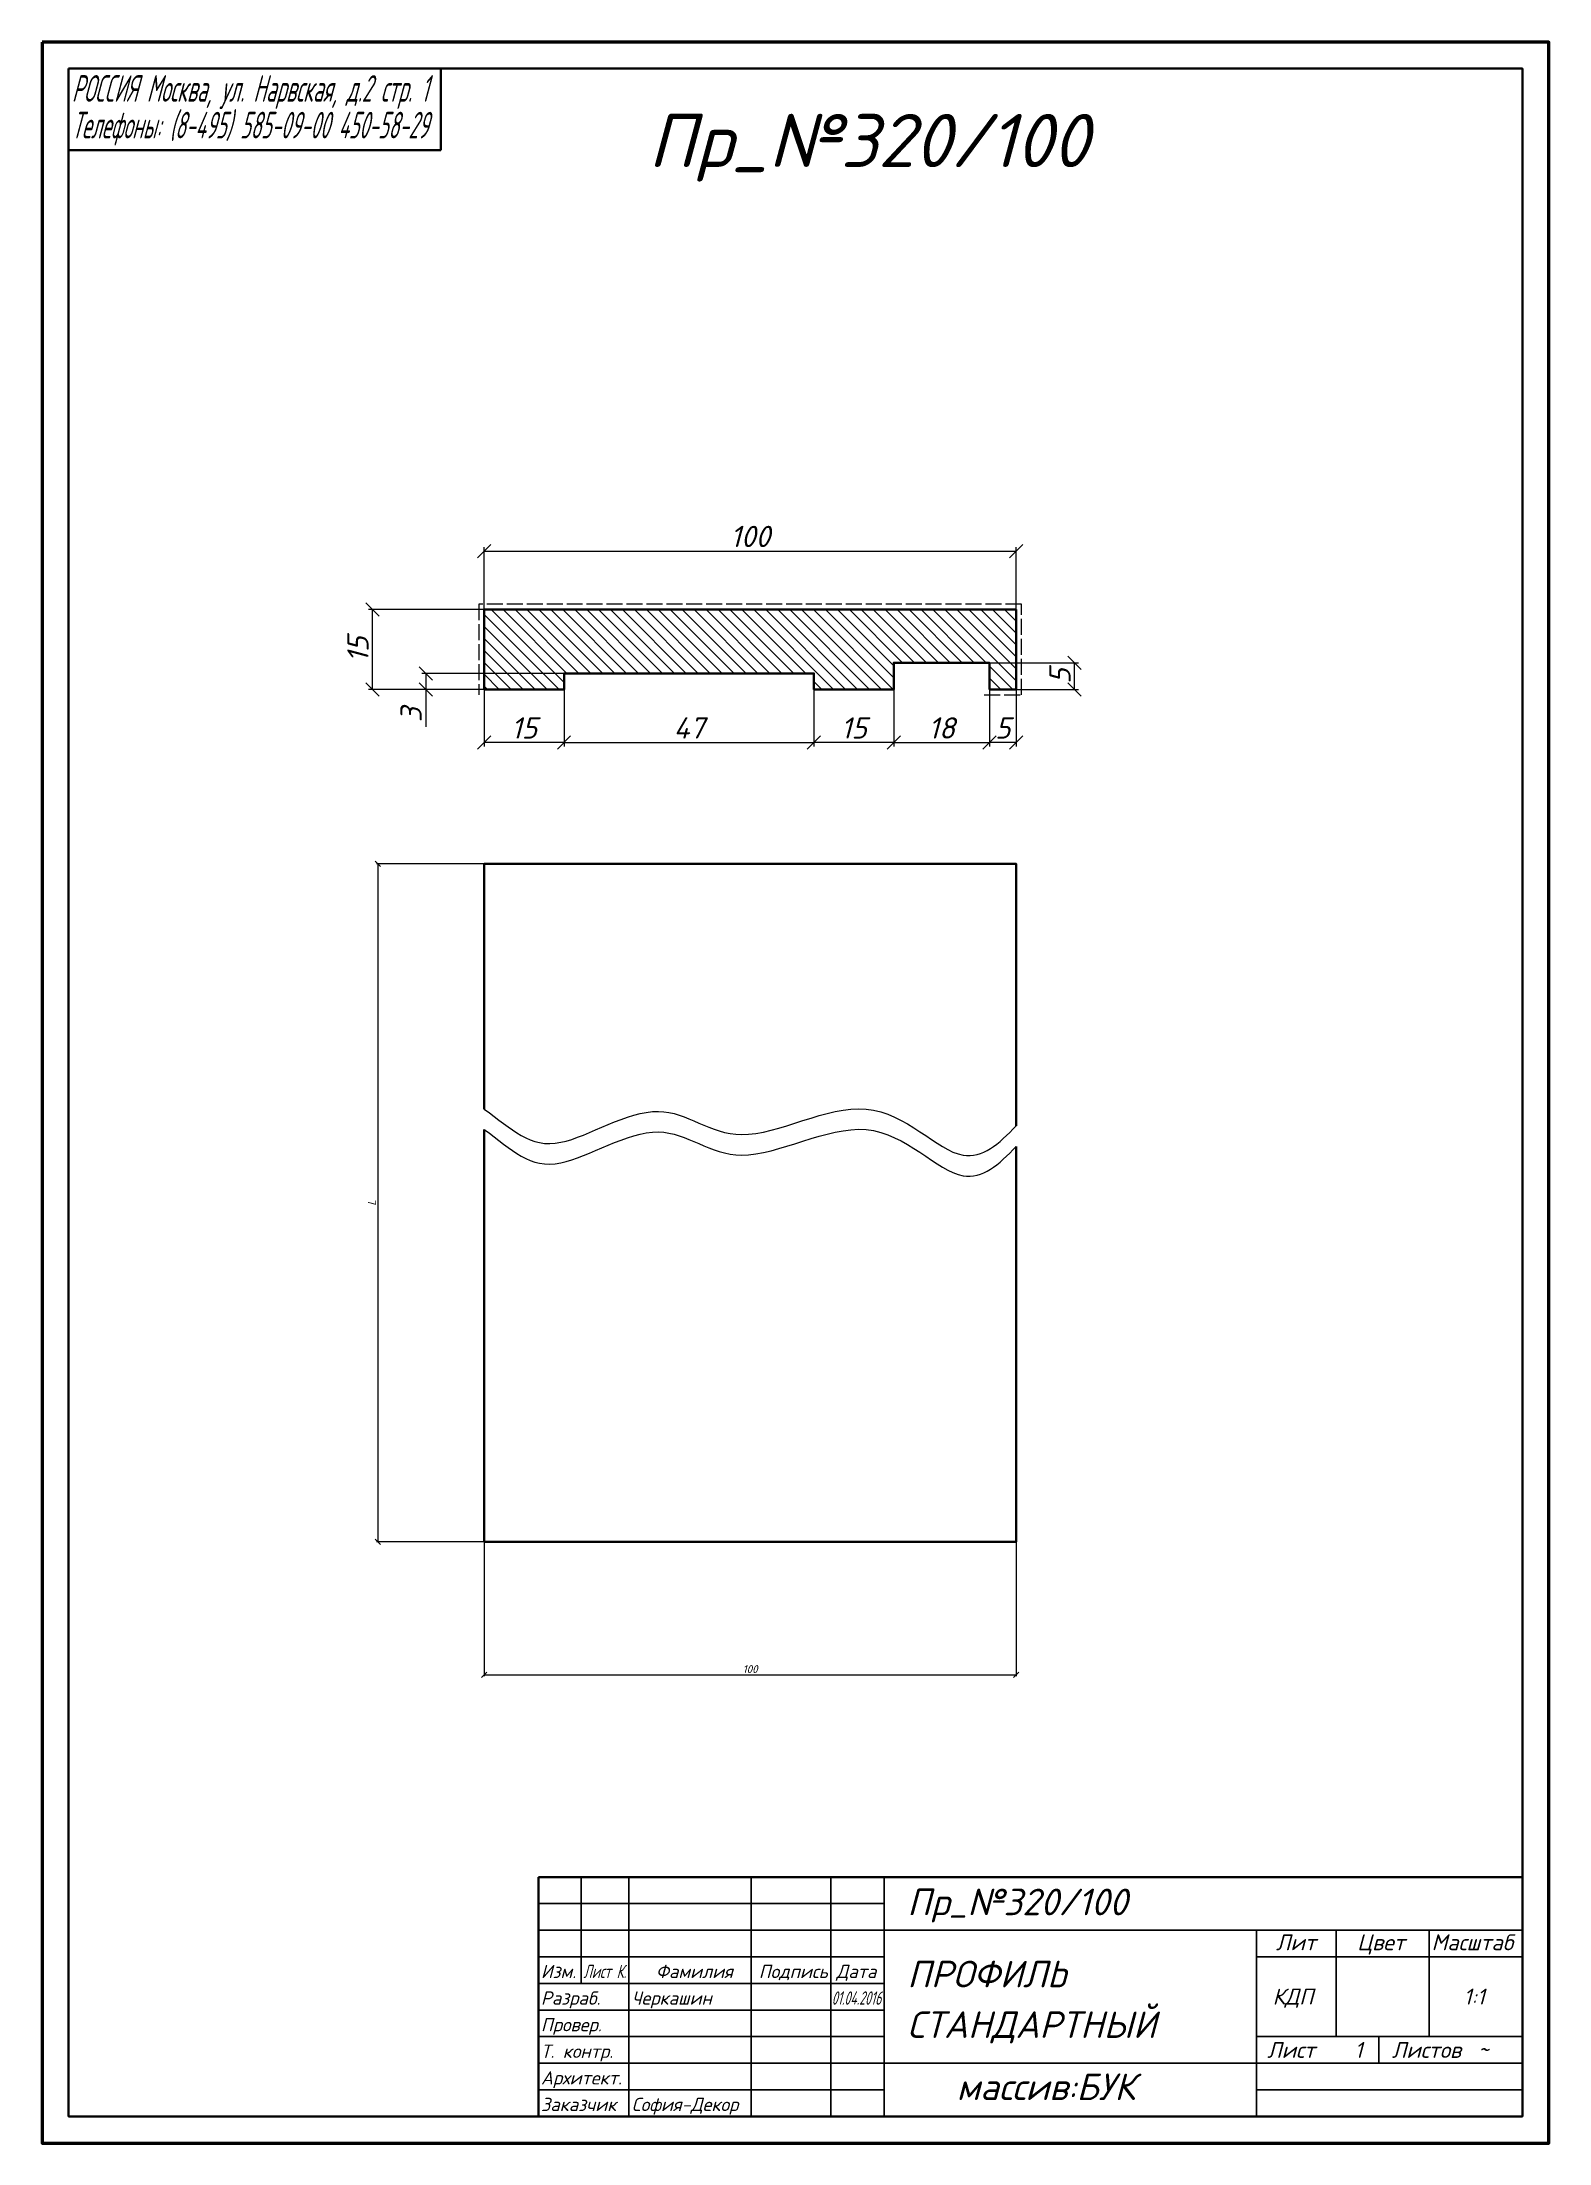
# Model space of a CAD drawing. Header units: millimetres. Extents: x 2231 to 2515, y -407 to -12.
import ezdxf
from ezdxf.enums import TextEntityAlignment as Align

# ---------------------------------------------------------------- set-up
doc = ezdxf.new("R2010")
doc.units = ezdxf.units.MM
doc.linetypes.add('ACAD_ISO02W100', pattern=[15, 12, -3])
doc.layers.get('0').update_dxf_attribs({"lineweight": 13})
for name, color, linetype, lineweight in [('Пр_№320', 1, 'Continuous', 35), ('служебный слой ЛИНИИ ПУНКТИРНЫЕ', 7, 'ACAD_ISO02W100', 13), ('служебный слой НАДПИСИ', 7, 'Continuous', 13), ('служебный слой РАЗМЕРЫ', 7, 'Continuous', 9), ('служебный слой ШТАМП', 7, 'Continuous', 30), ('служебный слой ШТРИХОВКА', 7, 'Continuous', 5)]:
    doc.layers.add(name, color=color, linetype=linetype, lineweight=lineweight)
doc.styles.add('ЕСКД', font='isocpeur.ttf', dxfattribs={"oblique": 15})
doc.dimstyles.new('ЕСКД', dxfattribs={"dimtxt": 3.5, "dimasz": 2.5, "dimexe": 0.25, "dimexo": 0, "dimgap": 0.35, "dimtad": 1, "dimdec": 1, "dimzin": 9, "dimtxsty": 'ЕСКД', "dimblk": 'OBLIQUE', "dimcen": 0, "dimclrd": 256, "dimclre": 256, "dimclrt": 256, "dimadec": 1, "dimazin": 0, "dimtfac": 1, "dimtdec": 1, "dimtmove": 0, "dimatfit": 3, "dimldrblk": 'DOTSMALL', "dimfxl": 1, "dimlwd": -1, "dimlwe": -1, "dimarcsym": 0})

# ---------------------------------------------------------------- blocks, each defined once
blk = doc.blocks.new('_OBLIQUE')
at = {"color": 0, "linetype": 'ByBlock'}
blk.add_line((-0.5, -0.5), (0.5, 0.5), dxfattribs=at)
blk = doc.blocks.new('*D853')
at = {"layer": 'Defpoints', "color": 0, "transparency": 16777216}
for p in [(2303.54, -134), (2314.54, -134), (2329.54, -131)]:
    blk.add_point(p, dxfattribs=at)
at = {"layer": 'служебный слой РАЗМЕРЫ', "transparency": 16777216}
for p, q in [((2329.54, -131), (2302.79, -131)), ((2314.54, -134), (2302.79, -134)), ((2303.54, -131), (2303.54, -134)), ((2303.54, -134), (2303.54, -141.07))]:
    blk.add_line(p, q, dxfattribs=at)
at = {"layer": 'служебный слой РАЗМЕРЫ', "transparency": 16777216, "xscale": 2.5, "yscale": 2.5, "zscale": 2.5}
for p, rotation in [((2303.54, -131), 90), ((2303.54, -134), 270)]:
    blk.add_blockref('_OBLIQUE', p, dxfattribs=dict(at, rotation=rotation))
at = {"layer": 'служебный слой РАЗМЕРЫ', "transparency": 16777216, "insert": (2300.79, -138.78), "char_height": 4, "attachment_point": 5, "rotation": 90, "style": 'ЕСКД'}
blk.add_mtext('3', dxfattribs=at)
blk = doc.blocks.new('_DotSmall')
at = {"color": 0, "linetype": 'ByBlock', "lineweight": -3, "const_width": 0.5}
blk.add_lwpolyline([(-0.0625, 0, 1), (0.0625, 0, 1)], format="xyb", close=True, dxfattribs=at)
blk = doc.blocks.new('*D852')
at = {"layer": 'Defpoints', "color": 0, "transparency": 16777216}
for p in [(2293.54, -119), (2314.54, -119), (2314.54, -134)]:
    blk.add_point(p, dxfattribs=at)
at = {"layer": 'служебный слой РАЗМЕРЫ', "transparency": 16777216}
for p, q in [((2314.54, -119), (2292.79, -119)), ((2293.54, -134), (2293.54, -119)), ((2314.54, -134), (2292.79, -134))]:
    blk.add_line(p, q, dxfattribs=at)
at = {"layer": 'служебный слой РАЗМЕРЫ', "transparency": 16777216, "xscale": 2.5, "yscale": 2.5, "zscale": 2.5}
for p, rotation in [((2293.54, -119), 90), ((2293.54, -134), 270)]:
    blk.add_blockref('_OBLIQUE', p, dxfattribs=dict(at, rotation=rotation))
at = {"layer": 'служебный слой РАЗМЕРЫ', "transparency": 16777216, "insert": (2290.79, -126.5), "char_height": 4, "attachment_point": 5, "rotation": 90, "style": 'ЕСКД'}
blk.add_mtext('15', dxfattribs=at)
blk = doc.blocks.new('*D854')
at = {"layer": 'Defpoints', "color": 0, "transparency": 16777216}
for p in [(2376.54, -134), (2391.54, -134), (2376.54, -144)]:
    blk.add_point(p, dxfattribs=at)
at = {"layer": 'служебный слой РАЗМЕРЫ', "transparency": 16777216}
for p, q in [((2376.54, -134), (2376.54, -144.75)), ((2391.54, -134), (2391.54, -144.75)), ((2391.54, -144), (2376.54, -144))]:
    blk.add_line(p, q, dxfattribs=at)
at = {"layer": 'служебный слой РАЗМЕРЫ', "transparency": 16777216, "xscale": 2.5, "yscale": 2.5, "zscale": 2.5, "rotation": 180}
blk.add_blockref('_OBLIQUE', (2376.54, -144), dxfattribs=at)
at = {"layer": 'служебный слой РАЗМЕРЫ', "transparency": 16777216, "xscale": 2.5, "yscale": 2.5, "zscale": 2.5}
blk.add_blockref('_OBLIQUE', (2391.54, -144), dxfattribs=at)
at = {"layer": 'служебный слой РАЗМЕРЫ', "transparency": 16777216, "insert": (2384.04, -141.25), "char_height": 4, "attachment_point": 5, "style": 'ЕСКД'}
blk.add_mtext('15', dxfattribs=at)
blk = doc.blocks.new('*D851')
at = {"layer": 'Defpoints', "color": 0, "transparency": 16777216}
for p in [(2314.54, -134), (2329.54, -134), (2314.54, -144)]:
    blk.add_point(p, dxfattribs=at)
at = {"layer": 'служебный слой РАЗМЕРЫ', "transparency": 16777216}
for p, q in [((2314.54, -134), (2314.54, -144.75)), ((2329.54, -134), (2329.54, -144.75)), ((2329.54, -144), (2314.54, -144))]:
    blk.add_line(p, q, dxfattribs=at)
at = {"layer": 'служебный слой РАЗМЕРЫ', "transparency": 16777216, "xscale": 2.5, "yscale": 2.5, "zscale": 2.5, "rotation": 180}
blk.add_blockref('_OBLIQUE', (2314.54, -144), dxfattribs=at)
at = {"layer": 'служебный слой РАЗМЕРЫ', "transparency": 16777216, "xscale": 2.5, "yscale": 2.5, "zscale": 2.5}
blk.add_blockref('_OBLIQUE', (2329.54, -144), dxfattribs=at)
at = {"layer": 'служебный слой РАЗМЕРЫ', "transparency": 16777216, "insert": (2322.04, -141.25), "char_height": 4, "attachment_point": 5, "style": 'ЕСКД'}
blk.add_mtext('15', dxfattribs=at)
blk = doc.blocks.new('*D850')
at = {"layer": 'Defpoints', "color": 0, "transparency": 16777216}
for p in [(2409.54, -134), (2414.54, -134), (2409.54, -144)]:
    blk.add_point(p, dxfattribs=at)
at = {"layer": 'служебный слой РАЗМЕРЫ', "transparency": 16777216}
for p, q in [((2409.54, -134), (2409.54, -144.75)), ((2414.54, -134), (2414.54, -144.75)), ((2414.54, -144), (2409.54, -144))]:
    blk.add_line(p, q, dxfattribs=at)
at = {"layer": 'служебный слой РАЗМЕРЫ', "transparency": 16777216, "xscale": 2.5, "yscale": 2.5, "zscale": 2.5, "rotation": 180}
blk.add_blockref('_OBLIQUE', (2409.54, -144), dxfattribs=at)
at = {"layer": 'служебный слой РАЗМЕРЫ', "transparency": 16777216, "xscale": 2.5, "yscale": 2.5, "zscale": 2.5}
blk.add_blockref('_OBLIQUE', (2414.54, -144), dxfattribs=at)
at = {"layer": 'служебный слой РАЗМЕРЫ', "transparency": 16777216, "insert": (2412.04, -141.25), "char_height": 4, "attachment_point": 5, "style": 'ЕСКД'}
blk.add_mtext('5', dxfattribs=at)
blk = doc.blocks.new('*D849')
at = {"layer": 'Defpoints', "color": 0, "transparency": 16777216}
for p in [(2414.54, -108), (2314.54, -119), (2414.54, -119)]:
    blk.add_point(p, dxfattribs=at)
at = {"layer": 'служебный слой РАЗМЕРЫ', "transparency": 16777216}
for p, q in [((2314.54, -119), (2314.54, -107.25)), ((2314.54, -108), (2414.54, -108)), ((2414.54, -119), (2414.54, -107.25))]:
    blk.add_line(p, q, dxfattribs=at)
at = {"layer": 'служебный слой РАЗМЕРЫ', "transparency": 16777216, "xscale": 2.5, "yscale": 2.5, "zscale": 2.5, "rotation": 180}
blk.add_blockref('_OBLIQUE', (2314.54, -108), dxfattribs=at)
at = {"layer": 'служебный слой РАЗМЕРЫ', "transparency": 16777216, "xscale": 2.5, "yscale": 2.5, "zscale": 2.5}
blk.add_blockref('_OBLIQUE', (2414.54, -108), dxfattribs=at)
at = {"layer": 'служебный слой РАЗМЕРЫ', "transparency": 16777216, "insert": (2364.54, -105.25), "char_height": 4, "attachment_point": 5, "style": 'ЕСКД'}
blk.add_mtext('100', dxfattribs=at)
blk = doc.blocks.new('*D848')
at = {"layer": 'Defpoints', "color": 0, "transparency": 16777216}
for p in [(2329.54, -134), (2376.54, -134), (2376.54, -144)]:
    blk.add_point(p, dxfattribs=at)
at = {"layer": 'служебный слой РАЗМЕРЫ', "transparency": 16777216}
for p, q in [((2329.54, -134), (2329.54, -144.75)), ((2376.54, -134), (2376.54, -144.75)), ((2329.54, -144), (2376.54, -144))]:
    blk.add_line(p, q, dxfattribs=at)
at = {"layer": 'служебный слой РАЗМЕРЫ', "transparency": 16777216, "xscale": 2.5, "yscale": 2.5, "zscale": 2.5, "rotation": 180}
blk.add_blockref('_OBLIQUE', (2329.54, -144), dxfattribs=at)
at = {"layer": 'служебный слой РАЗМЕРЫ', "transparency": 16777216, "xscale": 2.5, "yscale": 2.5, "zscale": 2.5}
blk.add_blockref('_OBLIQUE', (2376.54, -144), dxfattribs=at)
at = {"layer": 'служебный слой РАЗМЕРЫ', "transparency": 16777216, "insert": (2353.04, -141.25), "char_height": 4, "attachment_point": 5, "style": 'ЕСКД'}
blk.add_mtext('47', dxfattribs=at)
blk = doc.blocks.new('*D847')
at = {"layer": 'Defpoints', "color": 0, "transparency": 16777216}
for p in [(2391.54, -134), (2409.54, -134), (2409.54, -144)]:
    blk.add_point(p, dxfattribs=at)
at = {"layer": 'служебный слой РАЗМЕРЫ', "transparency": 16777216}
for p, q in [((2391.54, -134), (2391.54, -144.75)), ((2409.54, -134), (2409.54, -144.75)), ((2391.54, -144), (2409.54, -144))]:
    blk.add_line(p, q, dxfattribs=at)
at = {"layer": 'служебный слой РАЗМЕРЫ', "transparency": 16777216, "xscale": 2.5, "yscale": 2.5, "zscale": 2.5, "rotation": 180}
blk.add_blockref('_OBLIQUE', (2391.54, -144), dxfattribs=at)
at = {"layer": 'служебный слой РАЗМЕРЫ', "transparency": 16777216, "xscale": 2.5, "yscale": 2.5, "zscale": 2.5}
blk.add_blockref('_OBLIQUE', (2409.54, -144), dxfattribs=at)
at = {"layer": 'служебный слой РАЗМЕРЫ', "transparency": 16777216, "insert": (2400.54, -141.25), "char_height": 4, "attachment_point": 5, "style": 'ЕСКД'}
blk.add_mtext('18', dxfattribs=at)
blk = doc.blocks.new('*D846')
at = {"layer": 'Defpoints', "color": 0, "transparency": 16777216}
for p in [(2409.54, -129), (2425.54, -129), (2414.54, -134)]:
    blk.add_point(p, dxfattribs=at)
at = {"layer": 'служебный слой РАЗМЕРЫ', "transparency": 16777216}
for p, q in [((2409.54, -129), (2426.29, -129)), ((2425.54, -134), (2425.54, -129)), ((2414.54, -134), (2426.29, -134))]:
    blk.add_line(p, q, dxfattribs=at)
at = {"layer": 'служебный слой РАЗМЕРЫ', "transparency": 16777216, "xscale": 2.5, "yscale": 2.5, "zscale": 2.5}
for p, rotation in [((2425.54, -129), 90), ((2425.54, -134), 270)]:
    blk.add_blockref('_OBLIQUE', p, dxfattribs=dict(at, rotation=rotation))
at = {"layer": 'служебный слой РАЗМЕРЫ', "transparency": 16777216, "insert": (2422.79, -131.5), "char_height": 4, "attachment_point": 5, "rotation": 90, "style": 'ЕСКД'}
blk.add_mtext('5', dxfattribs=at)
blk = doc.blocks.new('*D844')
at = {"layer": 'Defpoints', "color": 0, "transparency": 16777216}
for p in [(2314.54, -166.77), (2294.54, -294.27), (2314.54, -294.27)]:
    blk.add_point(p, dxfattribs=at)
at = {"layer": 'служебный слой РАЗМЕРЫ', "transparency": 16777216}
for p, q in [((2314.54, -166.77), (2294.29, -166.77)), ((2294.54, -166.77), (2294.54, -294.27)), ((2314.54, -294.27), (2294.29, -294.27))]:
    blk.add_line(p, q, dxfattribs=at)
for p, rotation in [((2294.54, -166.77), 90), ((2294.54, -294.27), 270)]:
    blk.add_blockref('_OBLIQUE', p, dxfattribs=dict(at, rotation=rotation))
at = {"layer": 'служебный слой РАЗМЕРЫ', "transparency": 16777216, "insert": (2293.44, -230.52), "char_height": 1.5, "attachment_point": 5, "rotation": 90, "style": 'ЕСКД'}
blk.add_mtext('L', dxfattribs=at)

msp = doc.modelspace()

# ---------------------------------------------------------------- hatches: boundary and pattern name
at = {"layer": 'служебный слой ШТРИХОВКА'}
h = msp.add_hatch(dxfattribs=at)
h.set_pattern_fill('ANSI31', color=256, scale=0.5, angle=-90, style=0)
h.set_pattern_definition([(315, (3037.069, 1939.162), (1.122532, 1.122532), [])])
h.paths.add_polyline_path([(2376.54, -131), (2376.54, -134), (2391.54, -134), (2391.54, -129), (2409.54, -129), (2409.54, -134), (2414.54, -134), (2414.54, -119), (2314.54, -119), (2314.54, -134), (2329.54, -134), (2329.54, -131)])

# ---------------------------------------------------------------- linework, layer by layer
at = {"layer": 'Пр_№320'}
for points in [[(2409.54, -134), (2414.54, -134), (2414.54, -119), (2314.54, -119), (2314.54, -134), (2329.54, -134), (2329.54, -131), (2376.54, -131), (2376.54, -134), (2391.54, -134), (2391.54, -129), (2409.54, -129), (2409.54, -134)], [(2314.54, -212.88), (2314.54, -166.77), (2414.54, -166.77), (2414.54, -216.03)], [(2314.54, -216.75), (2314.54, -294.27), (2414.54, -294.27), (2414.54, -219.91)]]:
    msp.add_lwpolyline(points, dxfattribs=at)
at = {"layer": 'служебный слой ЛИНИИ ПУНКТИРНЫЕ', "ltscale": 0.25}
msp.add_lwpolyline([(2408.54, -135), (2415.54, -135), (2415.54, -118), (2313.54, -118), (2313.54, -135)], dxfattribs=at)
at = {"layer": 'служебный слой ШТАМП', "lineweight": 35}
for p, q in [((2306.39, -32.66), (2306.39, -17.31)), ((2236.39, -32.66), (2306.39, -32.66)), ((2324.74, -357.25), (2509.74, -357.25)), ((2324.74, -402.25), (2324.74, -357.25))]:
    msp.add_line(p, q, dxfattribs=at)
at = {"layer": 'служебный слой ШТАМП', "lineweight": -3}
for p, q in [((2332.74, -357.25), (2332.74, -377.25)), ((2341.74, -402.25), (2341.74, -357.25)), ((2364.74, -402.25), (2364.74, -357.25)), ((2379.74, -402.25), (2379.74, -357.25)), ((2389.74, -402.25), (2389.74, -357.25)), ((2324.74, -362.25), (2389.74, -362.25)), ((2324.74, -367.25), (2509.74, -367.25)), ((2459.74, -402.25), (2459.74, -367.25)), ((2474.74, -367.25), (2474.74, -387.25)), ((2492.24, -367.25), (2492.24, -387.25)), ((2324.74, -372.25), (2389.74, -372.25)), ((2459.74, -372.25), (2509.74, -372.25)), ((2324.74, -377.25), (2389.74, -377.25)), ((2324.74, -382.25), (2389.74, -382.25)), ((2324.74, -387.25), (2389.74, -387.25)), ((2459.74, -387.25), (2509.74, -387.25)), ((2482.74, -392.25), (2482.74, -387.25)), ((2324.74, -392.25), (2509.74, -392.25)), ((2324.74, -397.25), (2389.74, -397.25)), ((2459.74, -397.25), (2509.74, -397.25))]:
    msp.add_line(p, q, dxfattribs=at)
at = {"layer": 'служебный слой ШТАМП', "color": 6, "lineweight": 50}
msp.add_lwpolyline([(2231.39, -12.31), (2231.39, -407.25), (2514.74, -407.25), (2514.74, -12.31)], close=True, dxfattribs=at)
at = {"layer": 'служебный слой ШТАМП', "lineweight": 35}
msp.add_lwpolyline([(2236.39, -17.31), (2236.39, -402.25), (2509.74, -402.25), (2509.74, -17.31)], close=True, dxfattribs=at)
at = {"layer": 'служебный слой ШТРИХОВКА'}
for points in [[(2314.54, -212.88), (2319.8, -216.62), (2325.85, -223.62), (2348.04, -208.8), (2361.9, -222.52), (2388.32, -206.58), (2403.8, -225.9), (2411.35, -219.49), (2414.54, -216.03)], [(2314.54, -216.75), (2319.8, -220.49), (2325.85, -227.49), (2348.04, -212.67), (2361.9, -226.39), (2388.32, -210.45), (2403.8, -229.77), (2411.35, -223.37), (2414.54, -219.91)]]:
    msp.add_open_spline(points, degree=3, knots=[0, 0, 0, 0, 16.914398, 31.673167, 45.232529, 60.868694, 76.888333, 88.564807, 88.564807, 88.564807, 88.564807], dxfattribs=at)

# ---------------------------------------------------------------- texts
at = {"layer": 'служебный слой НАДПИСИ', "style": 'ЕСКД', "oblique": 15}
msp.add_text('Пр_№320/100', height=10, dxfattribs=at).set_placement((2345.36, -35.83))
at = {"layer": 'служебный слой ШТАМП', "lineweight": -3, "style": 'ЕСКД', "oblique": 15}
for s, height, width, p, p2 in [('РОССИЯ Москва, ул. Нарвская, д.2 стр. 1', 5, 0.525515, (2236.99, -23.54), (2303.99, -23.54)), ('Телефоны: (8-495) 585-09-00 450-58-29', 5, 0.531771, (2236.99, -30.43), (2303.99, -30.43)), ('Лист К.', 2.5, 0.68412, (2333.2, -376.25), (2341.24, -376.25)), ('01.04.2016', 2.5, 0.631972, (2379.87, -381.25), (2389.19, -381.25))]:
    msp.add_text(s, height=height, dxfattribs=dict(at, width=width)).set_placement(p, p2, align=Align.FIT)
for s, height, p in [('Пр_№320/100', 5, (2394.08, -364.44)), ('Лит', 3, (2463.39, -371.02)), ('Цвет', 3, (2478.67, -371.02)), ('Масштаб', 3, (2492.66, -371.02)), ('Изм.', 2.5, (2325.2, -376.25)), ('Фамилия', 2.5, (2346.81, -376.25)), ('Подпись', 2.5, (2366.17, -376.25)), ('Дата', 2.5, (2380.74, -376.25)), ('ПРОФИЛЬ', 5, (2394.08, -377.99)), ('Разраб.', 2.5, (2325.2, -381.25)), ('Черкашин', 2.5, (2342.28, -381.25)), ('КДП', 3, (2462.77, -381.23)), ('1:1', 3, (2498.69, -381.23)), ('СТАНДАРТНЫЙ', 5, (2394.08, -387.5)), ('Провер.', 2.5, (2325.2, -386.25)), ('Т. контр.', 2.5, (2325.2, -391.25)), ('Лист', 3, (2461.74, -391.25)), ('Листов', 3, (2485.18, -391.25)), ('Архитект.', 2.5, (2325.2, -396.25)), ('массив:БУК', 5, (2403.35, -399.18)), ('Заказчик', 2.5, (2325.2, -401.25)), ('София-Декор', 2.5, (2342.28, -401.25))]:
    msp.add_text(s, height=height, dxfattribs=at).set_placement(p)
for s, p in [('1', (2478.93, -388.26)), ('~', (2502.37, -388.26))]:
    msp.add_text(s, height=3, dxfattribs=at).set_placement(p, align=Align.TOP_CENTER)

# ---------------------------------------------------------------- dimensions: what is measured, and where the dimension line sits
at = {"layer": 'служебный слой РАЗМЕРЫ'}
for base, p1, p2, picture, middle in [((2414.54, -108), (2314.54, -119), (2414.54, -119), '*D849', (2364.54, -105.25)), ((2376.54, -144), (2329.54, -134), (2376.54, -134), '*D848', (2353.04, -141.25)), ((2376.54, -144), (2391.54, -134), (2376.54, -134), '*D854', (2384.04, -141.25)), ((2409.54, -144), (2391.54, -134), (2409.54, -134), '*D847', (2400.54, -141.25))]:
    dim = msp.add_linear_dim(base=base, p1=p1, p2=p2, dimstyle='ЕСКД', override={"dimtxt": 4, "dimasz": 2.5, "dimexe": 0.75, "dimgap": 0.75, "dimblk1": 'OBLIQUE', "dimblk2": 'OBLIQUE', "dimsah": 1}, dxfattribs=at)
    dim.commit()
    dim.dimension.update_dxf_attribs({"geometry": picture, "text_midpoint": middle})
for base, p1, p2, angle, picture, middle in [((2293.54, -119), (2314.54, -134), (2314.54, -119), 90, '*D852', (2290.79, -126.5)), ((2303.54, -134), (2329.54, -131), (2314.54, -134), 90, '*D853', (2300.79, -138.78)), ((2425.54, -129), (2414.54, -134), (2409.54, -129), 90, '*D846', (2422.79, -131.5)), ((2314.54, -144), (2329.54, -134), (2314.54, -134), 180, '*D851', (2322.04, -141.25)), ((2409.54, -144), (2414.54, -134), (2409.54, -134), 180, '*D850', (2412.04, -141.25))]:
    dim = msp.add_linear_dim(base=base, p1=p1, p2=p2, angle=angle, dimstyle='ЕСКД', override={"dimtxt": 4, "dimasz": 2.5, "dimexe": 0.75, "dimgap": 0.75, "dimblk1": 'OBLIQUE', "dimblk2": 'OBLIQUE', "dimsah": 1}, dxfattribs=at)
    dim.commit()
    dim.dimension.update_dxf_attribs({"geometry": picture, "text_midpoint": middle})
dim = msp.add_linear_dim(base=(2294.54, -294.27), p1=(2314.54, -166.77), p2=(2314.54, -294.27), angle=90, text='L', dimstyle='ЕСКД', override={"dimtxt": 1.5, "dimasz": 1}, dxfattribs=at)
dim.commit()
dim.dimension.update_dxf_attribs({"geometry": '*D844', "text_midpoint": (2293.44, -230.52)})
msp.add_linear_dim(base=(2414.54, -319.27), p1=(2314.54, -294.27), p2=(2414.54, -294.27), dimstyle='ЕСКД', override={"dimtxt": 1.5, "dimasz": 1}, dxfattribs=at).render()

doc.saveas('drawing.dxf')
